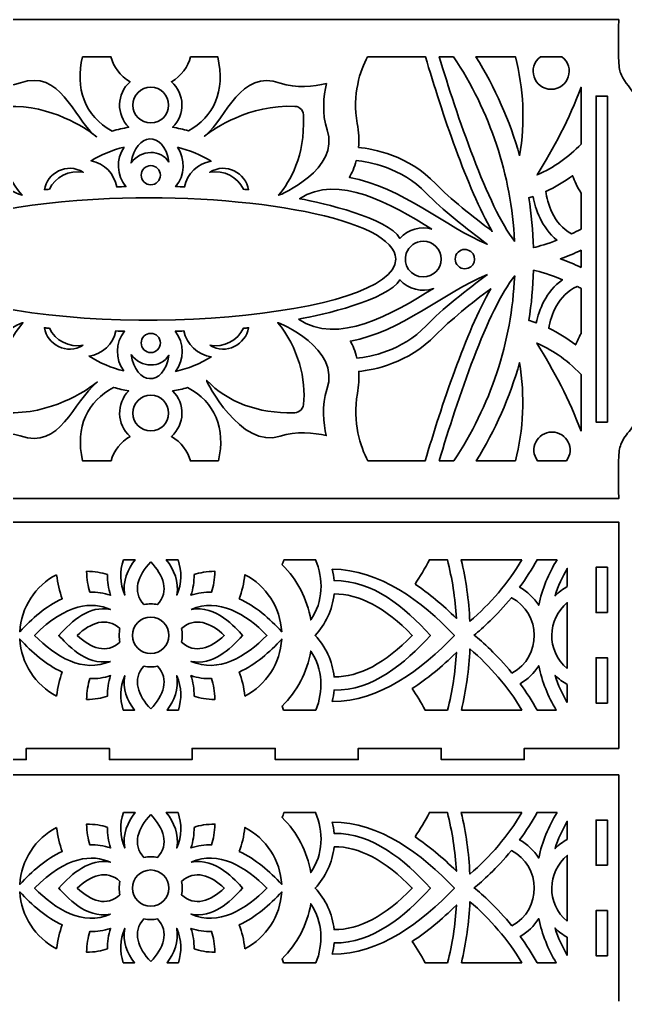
# Model space of a CAD drawing. Header units: inches. Extents: x 8 to 406, y -4 to 402.
# Drawn here: x 111.1 to 271.6, y 142 to 402.1 of the extents above; entities that cross this region are included whole.
import ezdxf

# ---------------------------------------------------------------- set-up
doc = ezdxf.new("R2010")
doc.units = ezdxf.units.IN
doc.header["$MEASUREMENT"] = 0
doc.layers.add('_U+0421_U+043B_U+043E_U+0439 1', color=7, linetype='Continuous')

msp = doc.modelspace()

# ---------------------------------------------------------------- linework, layer by layer
at = {"layer": '_U+0421_U+043B_U+043E_U+0439 1', "color": 250, "lineweight": 35, "true_color": 0x373435}
for points in [[(90.86, 205.84), (112.88, 205.84), (112.88, 208.83), (134.89, 208.83), (134.89, 205.84), (156.83, 205.84), (156.83, 208.83), (178.85, 208.83), (178.85, 205.84), (200.86, 205.84), (200.86, 208.83), (222.84, 208.83), (222.84, 205.84), (244.85, 205.84), (244.85, 208.83), (269.86, 208.83), (269.86, 268.84), (21.86, 268.84)], [(266.87, 244.85), (263.87, 244.85), (263.87, 256.85), (266.87, 256.85), (266.87, 244.85)], [(266.87, 220.86), (263.87, 220.86), (263.87, 232.86), (266.87, 232.86), (266.87, 220.86)], [(269.86, 141.81), (269.86, 201.81), (21.86, 201.81), (21.86, 201.81)], [(266.87, 177.82), (263.87, 177.82), (263.87, 189.82), (266.87, 189.82), (266.87, 177.82)], [(266.87, 153.84), (263.87, 153.84), (263.87, 165.83), (266.87, 165.83), (266.87, 153.84)]]:
    msp.add_lwpolyline(points, dxfattribs=at)
for points, knots in [([(280.09, 356.09), (277.56, 383.13), (272.28, 383.24), (270.6, 387.34), (269.65, 389.62), (269.86, 390.35), (269.86, 402.08), (269.86, 402.08), (21.86, 402.08), (21.86, 402.08), (21.86, 390.69), (22.54, 387.99), (19.18, 384.37), (8.07, 372.46), (8.2, 304.58), (19.18, 292.79), (20.97, 290.87), (21.86, 288.6), (21.86, 285.98), (21.86, 285.98), (21.86, 275.08), (21.86, 275.08), (21.86, 275.08), (269.86, 275.08), (269.86, 275.08), (269.86, 286.8), (269.64, 287.56), (270.63, 289.87), (272.19, 293.59), (274.23, 292.52), (276.99, 302.6), (281.12, 317.63), (281.58, 340.12), (280.09, 356.09)], [0, 0, 0, 0, 1, 1, 1, 2, 2, 2, 3, 3, 3, 4, 4, 4, 5, 5, 5, 6, 6, 6, 7, 7, 7, 8, 8, 8, 9, 9, 9, 10, 10, 10, 11, 11, 11, 11]), ([(127.77, 392.24), (127.77, 392.24), (135.31, 392.24), (135.31, 392.24), (136.01, 389.58), (137.7, 387.16), (140.39, 385.62), (136.79, 382.46), (136.67, 376.86), (140.05, 373.54), (138.56, 373.3), (137.09, 372.95), (135.65, 372.52), (128.26, 376.56), (125.81, 383.9), (127.77, 392.24)], [0, 0, 0, 0, 1, 1, 1, 2, 2, 2, 3, 3, 3, 4, 4, 4, 5, 5, 5, 5]), ([(156.42, 392.24), (156.42, 392.24), (163.6, 392.24), (163.6, 392.24), (165.77, 382.96), (162.48, 376.31), (155.84, 372.59), (154.48, 372.99), (153.08, 373.31), (151.67, 373.54), (155.05, 376.86), (154.94, 382.46), (151.33, 385.62), (154.02, 387.16), (155.72, 389.58), (156.42, 392.24)], [0, 0, 0, 0, 1, 1, 1, 2, 2, 2, 3, 3, 3, 4, 4, 4, 5, 5, 5, 5]), ([(203.29, 392.24), (203.29, 392.24), (218.65, 392.24), (218.65, 392.24), (223.1, 377.25), (229.7, 357.39), (236.38, 345.93), (231.3, 349.74), (225.15, 354.62), (221.4, 358.53), (214.1, 366.12), (204.89, 367.81), (200.92, 368.18), (201.08, 370.18), (200.98, 372.31), (200.6, 374.53), (199.19, 382.28), (201.37, 388.53), (203.29, 392.24)], [0, 0, 0, 0, 1, 1, 1, 2, 2, 2, 3, 3, 3, 4, 4, 4, 5, 5, 5, 6, 6, 6, 6]), ([(226.08, 392.24), (235.79, 377.75), (241.42, 360.86), (242.28, 343.33), (235.19, 352.33), (226.89, 377.08), (222.32, 392.24), (222.32, 392.24), (226.08, 392.24), (226.08, 392.24)], [0, 0, 0, 0, 1, 1, 1, 2, 2, 2, 3, 3, 3, 3]), ([(243.61, 365.99), (241.03, 375.24), (237.11, 384.08), (232.02, 392.24), (232.02, 392.24), (242.49, 392.24), (242.49, 392.24), (244.68, 383.89), (245.09, 374.98), (243.61, 365.99)], [0, 0, 0, 0, 1, 1, 1, 2, 2, 2, 3, 3, 3, 3]), ([(249.13, 392.24), (249.13, 392.24), (254.83, 392.24), (254.83, 392.24), (258.53, 389.49), (256.56, 383.61), (251.98, 383.61), (247.39, 383.61), (245.44, 389.5), (249.13, 392.24)], [0, 0, 0, 0, 1, 1, 1, 2, 2, 2, 3, 3, 3, 3]), ([(98.95, 372.91), (100.4, 377.08), (99.83, 381.88), (99.11, 385.13), (102.37, 384.42), (107.17, 383.85), (111.34, 385.3), (121.9, 388.98), (125.19, 376.36), (130.95, 371.44), (128.65, 373.21), (119.62, 379.48), (107.93, 379.07), (106.44, 379.28), (105.19, 378.15), (105.13, 376.75), (104.64, 366.15), (108.69, 359.2), (111.75, 355.52), (111.4, 355.47), (95.09, 361.8), (98.95, 372.91)], [0, 0, 0, 0, 1, 1, 1, 2, 2, 2, 3, 3, 3, 4, 4, 4, 5, 5, 5, 6, 6, 6, 7, 7, 7, 7]), ([(180.19, 385.26), (184.36, 383.81), (189.16, 384.38), (192.42, 385.1), (191.7, 381.84), (191.13, 377.04), (192.58, 372.87), (196.18, 362.5), (180.11, 355.47), (179.76, 355.53), (182.85, 359.23), (186.71, 365.97), (186.35, 376.28), (186.56, 377.77), (185.42, 379.01), (184.03, 379.08), (171.92, 379.64), (162.51, 373.03), (160.42, 371.43), (165.95, 376.09), (169.59, 388.95), (180.19, 385.26)], [0, 0, 0, 0, 1, 1, 1, 2, 2, 2, 3, 3, 3, 4, 4, 4, 5, 5, 5, 6, 6, 6, 7, 7, 7, 7]), ([(145.86, 384.16), (148.48, 384.16), (150.6, 382.04), (150.6, 379.42), (150.6, 376.81), (148.48, 374.68), (145.86, 374.68), (143.25, 374.68), (141.13, 376.81), (141.13, 379.42), (141.13, 382.04), (143.25, 384.16), (145.86, 384.16)], [0, 0, 0, 0, 1, 1, 1, 2, 2, 2, 3, 3, 3, 4, 4, 4, 4]), ([(259.88, 369.07), (256.63, 365.67), (252.77, 362.88), (248.23, 360.91), (252.66, 367.9), (256.79, 375.83), (259.88, 384.13), (259.88, 384.13), (259.88, 369.07), (259.88, 369.07)], [0, 0, 0, 0, 1, 1, 1, 2, 2, 2, 3, 3, 3, 3]), ([(266.87, 326.36), (266.87, 326.36), (266.87, 295.37), (266.87, 295.37), (266.87, 295.37), (263.87, 295.37), (263.87, 295.37), (263.87, 295.37), (263.87, 381.8), (263.87, 381.8), (263.87, 381.8), (266.87, 381.8), (266.87, 381.8), (266.87, 381.8), (266.87, 326.49), (266.87, 326.49), (266.9, 326.46), (266.93, 326.44), (266.97, 326.41), (266.93, 326.4), (266.9, 326.38), (266.87, 326.36)], [0, 0, 0, 0, 1, 1, 1, 2, 2, 2, 3, 3, 3, 4, 4, 4, 5, 5, 5, 6, 6, 6, 7, 7, 7, 7]), ([(150.68, 364.25), (148.57, 367.78), (143.26, 367.66), (140.63, 364.07), (141.81, 372.09), (149.32, 373), (150.68, 364.25)], [0, 0, 0, 0, 1, 1, 1, 2, 2, 2, 2]), ([(130.98, 371.42), (131.26, 371.21), (131.43, 371.06), (131.49, 371.01), (131.32, 371.14), (131.15, 371.27), (130.98, 371.42)], [0, 0, 0, 0, 1, 1, 1, 2, 2, 2, 2]), ([(160.01, 371.1), (160.06, 371.15), (160.19, 371.25), (160.38, 371.39), (160.26, 371.29), (160.14, 371.19), (160.01, 371.1)], [0, 0, 0, 0, 1, 1, 1, 2, 2, 2, 2]), ([(138.79, 368.25), (136.6, 365.1), (136.79, 360.76), (139.28, 357.81), (138.48, 357.79), (137.68, 357.77), (136.87, 357.74), (136.25, 361.16), (133.55, 363.98), (130.06, 364.65), (132.76, 366.3), (135.71, 367.52), (138.79, 368.25)], [0, 0, 0, 0, 1, 1, 1, 2, 2, 2, 3, 3, 3, 4, 4, 4, 4]), ([(152.93, 368.25), (156.08, 367.5), (159.1, 366.25), (161.86, 364.54), (158.33, 363.96), (155.52, 361.18), (154.82, 357.74), (154.03, 357.77), (153.24, 357.8), (152.45, 357.82), (154.93, 360.76), (155.13, 365.1), (152.93, 368.25)], [0, 0, 0, 0, 1, 1, 1, 2, 2, 2, 3, 3, 3, 4, 4, 4, 4]), ([(117.68, 356.98), (118.43, 361.33), (123.57, 364.38), (127.98, 361.6), (124.26, 362.27), (120.55, 360.38), (119.02, 357.09), (118.58, 357.06), (118.13, 357.02), (117.68, 356.98)], [0, 0, 0, 0, 1, 1, 1, 2, 2, 2, 3, 3, 3, 3]), ([(171.78, 356.98), (171.34, 357.02), (170.89, 357.06), (170.44, 357.09), (168.91, 360.38), (165.2, 362.27), (161.49, 361.6), (165.89, 364.38), (171.03, 361.33), (171.78, 356.98)], [0, 0, 0, 0, 1, 1, 1, 2, 2, 2, 3, 3, 3, 3]), ([(200.34, 364.68), (203.5, 364.39), (212.22, 362.98), (218.85, 356.09), (222.97, 351.8), (229.84, 346.41), (235.05, 342.52), (224.1, 346.93), (212.64, 357.68), (198.49, 360.25), (199.17, 361.36), (199.85, 362.82), (200.34, 364.68)], [0, 0, 0, 0, 1, 1, 1, 2, 2, 2, 3, 3, 3, 4, 4, 4, 4]), ([(143.32, 360.82), (143.32, 362.23), (144.46, 363.36), (145.86, 363.36), (147.26, 363.36), (148.41, 362.23), (148.41, 360.82), (148.41, 359.42), (147.26, 358.28), (145.86, 358.28), (144.46, 358.28), (143.32, 359.42), (143.32, 360.82)], [0, 0, 0, 0, 1, 1, 1, 2, 2, 2, 3, 3, 3, 4, 4, 4, 4]), ([(220.38, 346.52), (217.44, 347.37), (214.07, 346.57), (211.87, 344.05), (208.72, 349.57), (191.41, 353.44), (185.29, 354.59), (195.46, 361.35), (209.53, 353.17), (220.38, 346.52)], [0, 0, 0, 0, 1, 1, 1, 2, 2, 2, 3, 3, 3, 3]), ([(259.88, 346.49), (259.05, 346.06), (258.21, 345.64), (257.35, 345.24), (252.44, 348.01), (250.98, 353.57), (250.54, 356.53), (253, 357.64), (255.38, 359.04), (257.65, 360.7), (258.19, 359.28), (258.92, 357.65), (259.88, 356.05), (259.88, 356.05), (259.88, 346.49), (259.88, 346.49), (259.88, 346.49), (259.88, 346.49), (259.88, 346.49)], [0, 0, 0, 0, 1, 1, 1, 2, 2, 2, 3, 3, 3, 4, 4, 4, 5, 5, 5, 6, 6, 6, 6]), ([(94.14, 328.74), (64.29, 338.45), (87.21, 352.66), (134.92, 354.61), (172.1, 356.15), (210.78, 349.21), (210.78, 338.6), (210.78, 323.2), (131.72, 316.49), (94.14, 328.74)], [0, 0, 0, 0, 1, 1, 1, 2, 2, 2, 3, 3, 3, 3]), ([(247.19, 355.21), (247.8, 351.83), (249.39, 346.94), (253.51, 343.6), (250.94, 342.61), (248.79, 341.99), (247.29, 341.61), (247.16, 346.06), (246.75, 350.51), (246.05, 354.85), (246.43, 354.96), (246.81, 355.08), (247.19, 355.21)], [0, 0, 0, 0, 1, 1, 1, 2, 2, 2, 3, 3, 3, 4, 4, 4, 4]), ([(222.81, 338.58), (222.81, 335.97), (220.69, 333.84), (218.07, 333.84), (214.76, 333.84), (212.55, 337.14), (213.59, 340.11), (214.23, 341.98), (216, 343.32), (218.07, 343.32), (220.69, 343.32), (222.81, 341.2), (222.81, 338.58)], [0, 0, 0, 0, 1, 1, 1, 2, 2, 2, 3, 3, 3, 4, 4, 4, 4]), ([(229.1, 336.01), (227.69, 336.01), (226.54, 337.16), (226.54, 338.58), (226.54, 340.03), (227.72, 341.15), (229.1, 341.15), (229.69, 341.15), (229.72, 341.06), (230.71, 340.58), (232.59, 339.08), (231.54, 336.01), (229.1, 336.01)], [0, 0, 0, 0, 1, 1, 1, 2, 2, 2, 3, 3, 3, 4, 4, 4, 4]), ([(259.88, 336.38), (258.12, 337.21), (256.3, 337.96), (254.44, 338.64), (256.3, 339.32), (258.12, 340.07), (259.88, 340.91), (259.88, 340.91), (259.88, 336.38), (259.88, 336.38)], [0, 0, 0, 0, 1, 1, 1, 2, 2, 2, 3, 3, 3, 3]), ([(247.3, 335.68), (248.99, 335.25), (251.7, 334.45), (254.95, 333.11), (250.54, 329.97), (248.75, 325.08), (248.03, 321.66), (247.28, 321.93), (246.61, 322.15), (246.05, 322.31), (246.75, 326.69), (247.17, 331.18), (247.3, 335.68)], [0, 0, 0, 0, 1, 1, 1, 2, 2, 2, 3, 3, 3, 4, 4, 4, 4]), ([(185.01, 322.63), (191.06, 323.75), (208.76, 327.65), (211.87, 333.11), (214.14, 330.52), (217.71, 329.71), (220.81, 330.78), (209.84, 324.04), (195.36, 315.52), (185.01, 322.63)], [0, 0, 0, 0, 1, 1, 1, 2, 2, 2, 3, 3, 3, 3]), ([(235.11, 334.51), (229.87, 330.61), (222.98, 325.2), (218.85, 320.9), (212.38, 314.16), (204.01, 312.66), (200.5, 312.32), (200.06, 314.2), (199.41, 315.7), (198.78, 316.84), (212.32, 319.26), (223.43, 329.75), (235.11, 334.51)], [0, 0, 0, 0, 1, 1, 1, 2, 2, 2, 3, 3, 3, 4, 4, 4, 4]), ([(222.29, 285.07), (227.2, 301.42), (235.17, 325.24), (242.3, 334.11), (241.48, 316.52), (235.88, 299.6), (226.17, 285.07), (226.17, 285.07), (222.29, 285.07), (222.29, 285.07)], [0, 0, 0, 0, 1, 1, 1, 2, 2, 2, 3, 3, 3, 3]), ([(203.36, 285.07), (201.46, 288.84), (199.25, 295.25), (200.65, 302.97), (201, 304.99), (201.11, 306.95), (201, 308.81), (204.94, 309.2), (214.13, 310.9), (221.4, 318.46), (225.06, 322.27), (231.04, 327.04), (235.94, 330.73), (229.38, 319.13), (222.93, 299.69), (218.58, 285.07), (218.58, 285.07), (203.36, 285.07), (203.36, 285.07)], [0, 0, 0, 0, 1, 1, 1, 2, 2, 2, 3, 3, 3, 4, 4, 4, 5, 5, 5, 6, 6, 6, 6]), ([(259.88, 318.85), (259.32, 317.81), (258.86, 316.77), (258.49, 315.83), (256.22, 317.58), (253.82, 319.07), (251.34, 320.26), (251.95, 323.68), (253.71, 328.93), (258.85, 331.32), (259.2, 331.15), (259.54, 330.97), (259.88, 330.79), (259.88, 330.79), (259.88, 318.85), (259.88, 318.85), (259.88, 318.85), (259.88, 318.85), (259.88, 318.85)], [0, 0, 0, 0, 1, 1, 1, 2, 2, 2, 3, 3, 3, 4, 4, 4, 5, 5, 5, 6, 6, 6, 6]), ([(111.3, 291.67), (107.5, 292.99), (102.99, 292.7), (99.07, 291.83), (99.79, 295.09), (100.36, 299.89), (98.91, 304.06), (95.19, 314.75), (111.65, 321.76), (112, 321.71), (108.96, 318.14), (104.76, 311.26), (105.14, 300.65), (104.94, 299.18), (106.03, 297.92), (107.46, 297.85), (119.39, 297.3), (128.71, 303.69), (131.16, 305.55), (131.33, 305.71), (131.51, 305.85), (131.68, 305.97), (125.22, 300.62), (121.88, 287.98), (111.3, 291.67)], [0, 0, 0, 0, 1, 1, 1, 2, 2, 2, 3, 3, 3, 4, 4, 4, 5, 5, 5, 6, 6, 6, 7, 7, 7, 8, 8, 8, 8]), ([(127.98, 315.74), (123.57, 312.96), (118.43, 316.01), (117.68, 320.36), (118.13, 320.32), (118.58, 320.29), (119.02, 320.25), (120.55, 316.96), (124.26, 315.07), (127.98, 315.74)], [0, 0, 0, 0, 1, 1, 1, 2, 2, 2, 3, 3, 3, 3]), ([(192.54, 304.02), (191.09, 299.85), (191.66, 295.05), (192.38, 291.79), (189.12, 292.51), (184.32, 293.08), (180.15, 291.63), (169.82, 288.04), (160.36, 306.25), (160.71, 306.41), (166.03, 300.72), (174.51, 297.54), (183.58, 297.85), (184.88, 297.69), (186.12, 298.53), (186.34, 300.01), (187.1, 306.39), (184.95, 315.42), (179.51, 321.71), (179.86, 321.76), (196.33, 314.92), (192.54, 304.02)], [0, 0, 0, 0, 1, 1, 1, 2, 2, 2, 3, 3, 3, 4, 4, 4, 5, 5, 5, 6, 6, 6, 7, 7, 7, 7]), ([(161.49, 315.74), (165.2, 315.07), (168.91, 316.96), (170.44, 320.25), (170.89, 320.29), (171.33, 320.32), (171.78, 320.36), (171.03, 316.01), (165.89, 312.96), (161.49, 315.74)], [0, 0, 0, 0, 1, 1, 1, 2, 2, 2, 3, 3, 3, 3]), ([(138.71, 308.93), (135.45, 309.72), (132.35, 311.04), (129.51, 312.85), (133.02, 313.37), (135.89, 316.07), (136.65, 319.52), (137.41, 319.5), (138.17, 319.48), (138.93, 319.46), (136.47, 316.42), (136.42, 312.01), (138.71, 308.93)], [0, 0, 0, 0, 1, 1, 1, 2, 2, 2, 3, 3, 3, 4, 4, 4, 4]), ([(148.41, 316.34), (148.41, 314.94), (147.26, 313.8), (145.86, 313.8), (144.46, 313.8), (143.32, 314.94), (143.32, 316.34), (143.32, 317.74), (144.46, 318.89), (145.86, 318.89), (147.26, 318.89), (148.41, 317.74), (148.41, 316.34)], [0, 0, 0, 0, 1, 1, 1, 2, 2, 2, 3, 3, 3, 4, 4, 4, 4]), ([(152.32, 319.46), (153.09, 319.48), (153.87, 319.5), (154.65, 319.53), (155.35, 315.95), (158.33, 313.15), (161.91, 312.66), (158.99, 310.84), (155.8, 309.54), (152.45, 308.8), (154.8, 311.84), (154.86, 316.35), (152.32, 319.46)], [0, 0, 0, 0, 1, 1, 1, 2, 2, 2, 3, 3, 3, 4, 4, 4, 4]), ([(259.88, 292.93), (256.84, 301.14), (252.71, 309.09), (248.13, 316.31), (251.72, 314.77), (255.88, 312.22), (259.88, 308), (259.88, 308), (259.88, 292.93), (259.88, 292.93)], [0, 0, 0, 0, 1, 1, 1, 2, 2, 2, 3, 3, 3, 3]), ([(140.63, 313.27), (143.26, 309.68), (148.57, 309.56), (150.69, 313.09), (149.32, 304.34), (141.81, 305.25), (140.63, 313.27)], [0, 0, 0, 0, 1, 1, 1, 2, 2, 2, 2]), ([(242.49, 285.07), (242.49, 285.07), (232.11, 285.07), (232.11, 285.07), (237.15, 293.17), (241.04, 301.96), (243.6, 311.14), (245.05, 302.21), (244.64, 293.36), (242.49, 285.07)], [0, 0, 0, 0, 1, 1, 1, 2, 2, 2, 3, 3, 3, 3]), ([(135.34, 285.07), (135.34, 285.07), (127.8, 285.07), (127.8, 285.07), (125.75, 294.14), (129.16, 300.93), (136.01, 304.54), (137.34, 304.16), (138.69, 303.85), (140.05, 303.63), (136.68, 300.31), (136.79, 294.71), (140.39, 291.54), (137.9, 290.12), (136.11, 287.8), (135.34, 285.07)], [0, 0, 0, 0, 1, 1, 1, 2, 2, 2, 3, 3, 3, 4, 4, 4, 5, 5, 5, 5]), ([(163.79, 285.07), (163.79, 285.07), (156.38, 285.07), (156.38, 285.07), (155.66, 287.67), (153.97, 290.03), (151.33, 291.54), (154.94, 294.7), (155.06, 300.3), (151.67, 303.63), (153.01, 303.85), (154.34, 304.14), (155.64, 304.52), (162.86, 300.7), (165.78, 293.69), (163.79, 285.07)], [0, 0, 0, 0, 1, 1, 1, 2, 2, 2, 3, 3, 3, 4, 4, 4, 5, 5, 5, 5]), ([(145.86, 293), (143.25, 293), (141.13, 295.13), (141.13, 297.74), (141.13, 300.36), (143.25, 302.48), (145.86, 302.48), (148.48, 302.48), (150.6, 300.36), (150.6, 297.74), (150.6, 295.13), (148.48, 293), (145.86, 293)], [0, 0, 0, 0, 1, 1, 1, 2, 2, 2, 3, 3, 3, 4, 4, 4, 4]), ([(256.02, 285.07), (256.02, 285.07), (248.37, 285.07), (248.37, 285.07), (246.01, 288.2), (248.26, 292.72), (252.2, 292.72), (256.15, 292.72), (258.38, 288.19), (256.02, 285.07)], [0, 0, 0, 0, 1, 1, 1, 2, 2, 2, 3, 3, 3, 3]), ([(138.62, 258.86), (138.62, 258.86), (141.72, 258.86), (141.72, 258.86), (139.85, 256.4), (138.28, 253.17), (138.98, 249.48), (137.58, 252.66), (137.64, 255.83), (138.62, 258.86)], [0, 0, 0, 0, 1, 1, 1, 2, 2, 2, 3, 3, 3, 3]), ([(145.86, 258.29), (149.23, 254.74), (150.9, 250.44), (147.66, 246.95), (146.48, 247.21), (145.27, 247.21), (144.07, 246.95), (140.85, 250.44), (142.46, 254.71), (145.86, 258.29)], [0, 0, 0, 0, 1, 1, 1, 2, 2, 2, 3, 3, 3, 3]), ([(153.11, 258.86), (154.09, 255.83), (154.14, 252.66), (152.75, 249.48), (153.43, 253.11), (152.03, 256.2), (149.96, 258.86), (149.96, 258.86), (153.11, 258.86), (153.11, 258.86)], [0, 0, 0, 0, 1, 1, 1, 2, 2, 2, 3, 3, 3, 3]), ([(181.15, 258.86), (181.15, 258.86), (189.53, 258.86), (189.53, 258.86), (191.63, 253.86), (191.66, 247.73), (188.26, 242.91), (187.36, 248.51), (184.64, 253.62), (180.67, 257.51), (180.86, 257.95), (181.02, 258.4), (181.15, 258.86)], [0, 0, 0, 0, 1, 1, 1, 2, 2, 2, 3, 3, 3, 4, 4, 4, 4]), ([(215.89, 252.42), (217.23, 254.39), (218.52, 256.54), (219.73, 258.86), (219.73, 258.86), (224.46, 258.86), (224.46, 258.86), (225.75, 253.84), (226.56, 248.64), (226.85, 243.3), (223.19, 246.93), (219.53, 249.97), (215.89, 252.42)], [0, 0, 0, 0, 1, 1, 1, 2, 2, 2, 3, 3, 3, 4, 4, 4, 4]), ([(244.2, 258.86), (240.59, 252.67), (235.81, 247.13), (230.42, 242.53), (230.18, 248.09), (229.41, 253.55), (228.12, 258.86), (228.12, 258.86), (244.2, 258.86), (244.2, 258.86)], [0, 0, 0, 0, 1, 1, 1, 2, 2, 2, 3, 3, 3, 3]), ([(253.53, 258.86), (251.25, 255.18), (249.6, 251.11), (248.67, 246.78), (247.39, 248.78), (245.64, 250.43), (243.62, 251.6), (245.34, 253.94), (246.88, 256.36), (248.23, 258.86), (248.23, 258.86), (253.53, 258.86), (253.53, 258.86)], [0, 0, 0, 0, 1, 1, 1, 2, 2, 2, 3, 3, 3, 4, 4, 4, 4]), ([(120.9, 254.89), (121.2, 252.55), (121.71, 250.42), (122.42, 248.51), (118.08, 246.54), (114.37, 243.26), (111.16, 239.77), (111.51, 246.19), (115.26, 251.95), (120.9, 254.89)], [0, 0, 0, 0, 1, 1, 1, 2, 2, 2, 3, 3, 3, 3]), ([(134.39, 254.92), (134.34, 253.05), (134.61, 251.25), (135.2, 249.45), (133.41, 250.05), (131.61, 250.31), (129.74, 250.27), (129.2, 251.81), (128.9, 253.66), (128.87, 255.79), (131, 255.75), (132.85, 255.46), (134.39, 254.92)], [0, 0, 0, 0, 1, 1, 1, 2, 2, 2, 3, 3, 3, 4, 4, 4, 4]), ([(157.34, 254.92), (158.88, 255.46), (160.73, 255.75), (162.86, 255.79), (162.82, 253.66), (162.52, 251.81), (161.98, 250.27), (160.15, 250.31), (158.34, 250.06), (156.52, 249.45), (157.12, 251.24), (157.38, 253.05), (157.34, 254.92)], [0, 0, 0, 0, 1, 1, 1, 2, 2, 2, 3, 3, 3, 4, 4, 4, 4]), ([(169.3, 248.51), (170.02, 250.42), (170.53, 252.55), (170.83, 254.89), (176.47, 251.95), (180.22, 246.19), (180.57, 239.77), (177.36, 243.26), (173.64, 246.54), (169.3, 248.51)], [0, 0, 0, 0, 1, 1, 1, 2, 2, 2, 3, 3, 3, 3]), ([(193.97, 221.26), (194.21, 222.31), (194.36, 223.32), (194.44, 224.27), (204.72, 224.16), (213.06, 231.27), (219.99, 238.8), (213.09, 246.28), (204.73, 253.43), (194.44, 253.32), (194.36, 254.28), (194.21, 255.28), (193.97, 256.33), (206.43, 256.36), (217.71, 247.85), (226.33, 238.8), (217.71, 229.74), (206.43, 221.23), (193.97, 221.26)], [0, 0, 0, 0, 1, 1, 1, 2, 2, 2, 3, 3, 3, 4, 4, 4, 5, 5, 5, 6, 6, 6, 6]), ([(256.25, 251.74), (255.09, 251.1), (253.99, 250.29), (252.99, 249.3), (253.81, 251.88), (254.91, 254.3), (256.25, 256.54), (256.25, 256.54), (256.25, 251.74), (256.25, 251.74)], [0, 0, 0, 0, 1, 1, 1, 2, 2, 2, 3, 3, 3, 3]), ([(194.43, 249.79), (201.05, 249.87), (208.02, 246.18), (215.17, 238.8), (208.02, 231.4), (201.06, 227.72), (194.43, 227.8), (194.02, 232.03), (192.21, 235.85), (189.42, 238.8), (192.2, 241.74), (194.02, 245.55), (194.43, 249.79)], [0, 0, 0, 0, 1, 1, 1, 2, 2, 2, 3, 3, 3, 4, 4, 4, 4]), ([(135.18, 231.91), (127.87, 228.71), (120.66, 233.13), (115.09, 238.8), (123.55, 247.39), (130.35, 247.79), (135.18, 245.68), (129.51, 246.75), (125.19, 242.79), (121.5, 238.8), (123.41, 236.72), (128.52, 230.65), (135.18, 231.91)], [0, 0, 0, 0, 1, 1, 1, 2, 2, 2, 3, 3, 3, 4, 4, 4, 4]), ([(156.55, 245.68), (163.85, 248.88), (171.04, 244.48), (176.64, 238.8), (171.07, 233.14), (163.85, 228.71), (156.55, 231.91), (162.3, 230.82), (166.67, 234.94), (170.22, 238.8), (168.35, 240.83), (163.22, 246.94), (156.55, 245.68)], [0, 0, 0, 0, 1, 1, 1, 2, 2, 2, 3, 3, 3, 4, 4, 4, 4]), ([(241.59, 228.81), (237.61, 233.7), (233.73, 237.11), (231.55, 238.87), (233.74, 240.64), (237.53, 243.99), (241.44, 248.78), (249.4, 244.61), (249.57, 233.14), (241.59, 228.81)], [0, 0, 0, 0, 1, 1, 1, 2, 2, 2, 3, 3, 3, 3]), ([(256.25, 230.01), (250.5, 234.75), (250.98, 243.11), (256.25, 247.5), (256.25, 247.5), (256.25, 230.01), (256.25, 230.01)], [0, 0, 0, 0, 1, 1, 1, 2, 2, 2, 2]), ([(137.71, 237), (134.2, 233.77), (129.94, 235.41), (126.37, 238.8), (129.9, 242.15), (134.21, 243.84), (137.71, 240.59), (137.45, 239.4), (137.45, 238.19), (137.71, 237)], [0, 0, 0, 0, 1, 1, 1, 2, 2, 2, 3, 3, 3, 3]), ([(150.69, 238.8), (150.69, 236.14), (148.52, 233.97), (145.86, 233.97), (143.2, 233.97), (141.04, 236.14), (141.04, 238.8), (141.04, 241.46), (143.2, 243.62), (145.86, 243.62), (148.52, 243.62), (150.69, 241.46), (150.69, 238.8)], [0, 0, 0, 0, 1, 1, 1, 2, 2, 2, 3, 3, 3, 4, 4, 4, 4]), ([(154.02, 240.59), (157.51, 243.81), (161.77, 242.19), (165.35, 238.8), (161.78, 235.4), (157.48, 233.78), (154.02, 237), (154.28, 238.19), (154.28, 239.4), (154.02, 240.59)], [0, 0, 0, 0, 1, 1, 1, 2, 2, 2, 3, 3, 3, 3]), ([(120.9, 222.71), (115.26, 225.64), (111.51, 231.4), (111.16, 237.82), (114.37, 234.33), (118.08, 231.05), (122.42, 229.08), (121.71, 227.17), (121.2, 225.04), (120.9, 222.71)], [0, 0, 0, 0, 1, 1, 1, 2, 2, 2, 3, 3, 3, 3]), ([(170.83, 222.71), (170.53, 225.04), (170.02, 227.17), (169.3, 229.08), (173.64, 231.05), (177.35, 234.33), (180.57, 237.82), (180.22, 231.4), (176.47, 225.64), (170.83, 222.71)], [0, 0, 0, 0, 1, 1, 1, 2, 2, 2, 3, 3, 3, 3]), ([(189.63, 218.99), (189.63, 218.99), (181.05, 218.99), (181.05, 218.99), (180.93, 219.35), (180.8, 219.71), (180.65, 220.06), (184.63, 223.94), (187.35, 229.05), (188.26, 234.64), (191.57, 229.87), (191.6, 223.91), (189.63, 218.99)], [0, 0, 0, 0, 1, 1, 1, 2, 2, 2, 3, 3, 3, 4, 4, 4, 4]), ([(224.53, 218.99), (224.53, 218.99), (218.57, 218.99), (218.57, 218.99), (217.48, 221.02), (216.34, 222.92), (215.16, 224.68), (219.04, 227.21), (222.94, 230.41), (226.85, 234.29), (226.56, 229.05), (225.78, 223.93), (224.53, 218.99)], [0, 0, 0, 0, 1, 1, 1, 2, 2, 2, 3, 3, 3, 4, 4, 4, 4]), ([(228.19, 218.99), (229.44, 224.26), (230.2, 229.69), (230.43, 235.21), (235.8, 230.63), (240.57, 225.14), (244.19, 218.99), (244.19, 218.99), (228.19, 218.99), (228.19, 218.99)], [0, 0, 0, 0, 1, 1, 1, 2, 2, 2, 3, 3, 3, 3]), ([(145.86, 219.3), (142.5, 222.85), (140.83, 227.15), (144.07, 230.64), (145.25, 230.38), (146.46, 230.38), (147.66, 230.64), (150.88, 227.15), (149.26, 222.88), (145.86, 219.3)], [0, 0, 0, 0, 1, 1, 1, 2, 2, 2, 3, 3, 3, 3]), ([(248.22, 218.99), (246.91, 221.41), (245.42, 223.74), (243.77, 225.99), (245.7, 227.13), (247.4, 228.74), (248.68, 230.73), (249.57, 226.53), (251.15, 222.57), (253.31, 218.99), (251.41, 218.99), (250.09, 218.99), (248.22, 218.99)], [0, 0, 0, 0, 1, 1, 1, 2, 2, 2, 3, 3, 3, 4, 4, 4, 4]), ([(134.39, 222.67), (132.85, 222.13), (131, 221.84), (128.87, 221.8), (128.9, 223.93), (129.2, 225.78), (129.74, 227.32), (131.59, 227.28), (133.4, 227.53), (135.2, 228.13), (134.61, 226.35), (134.34, 224.54), (134.39, 222.67)], [0, 0, 0, 0, 1, 1, 1, 2, 2, 2, 3, 3, 3, 4, 4, 4, 4]), ([(138.54, 218.99), (137.64, 221.94), (137.62, 225.02), (138.98, 228.11), (138.32, 224.61), (139.6, 221.6), (141.57, 218.99), (141.57, 218.99), (138.54, 218.99), (138.54, 218.99)], [0, 0, 0, 0, 1, 1, 1, 2, 2, 2, 3, 3, 3, 3]), ([(153.19, 218.99), (153.19, 218.99), (150.2, 218.99), (150.2, 218.99), (151.99, 221.42), (153.42, 224.55), (152.75, 228.11), (154.1, 225.02), (154.09, 221.94), (153.19, 218.99)], [0, 0, 0, 0, 1, 1, 1, 2, 2, 2, 3, 3, 3, 3]), ([(157.34, 222.67), (157.38, 224.54), (157.12, 226.34), (156.52, 228.13), (158.32, 227.54), (160.12, 227.28), (161.98, 227.32), (162.52, 225.78), (162.82, 223.93), (162.86, 221.8), (160.73, 221.84), (158.88, 222.13), (157.34, 222.67)], [0, 0, 0, 0, 1, 1, 1, 2, 2, 2, 3, 3, 3, 4, 4, 4, 4]), ([(256.25, 220.96), (254.91, 223.2), (253.81, 225.62), (252.99, 228.2), (253.99, 227.22), (255.08, 226.41), (256.25, 225.76), (256.25, 225.76), (256.25, 220.96), (256.25, 220.96)], [0, 0, 0, 0, 1, 1, 1, 2, 2, 2, 3, 3, 3, 3]), ([(138.62, 191.83), (138.62, 191.83), (141.72, 191.83), (141.72, 191.83), (139.85, 189.37), (138.28, 186.15), (138.98, 182.45), (137.58, 185.64), (137.64, 188.81), (138.62, 191.83)], [0, 0, 0, 0, 1, 1, 1, 2, 2, 2, 3, 3, 3, 3]), ([(145.86, 191.26), (149.23, 187.71), (150.9, 183.41), (147.66, 179.92), (146.48, 180.18), (145.27, 180.18), (144.07, 179.92), (140.85, 183.42), (142.46, 187.68), (145.86, 191.26)], [0, 0, 0, 0, 1, 1, 1, 2, 2, 2, 3, 3, 3, 3]), ([(153.11, 191.83), (154.09, 188.81), (154.14, 185.64), (152.75, 182.45), (153.43, 186.08), (152.03, 189.18), (149.96, 191.83), (149.96, 191.83), (153.11, 191.83), (153.11, 191.83)], [0, 0, 0, 0, 1, 1, 1, 2, 2, 2, 3, 3, 3, 3]), ([(181.15, 191.83), (181.15, 191.83), (189.53, 191.83), (189.53, 191.83), (191.63, 186.83), (191.66, 180.71), (188.26, 175.88), (187.36, 181.48), (184.64, 186.59), (180.67, 190.48), (180.86, 190.92), (181.02, 191.37), (181.15, 191.83)], [0, 0, 0, 0, 1, 1, 1, 2, 2, 2, 3, 3, 3, 4, 4, 4, 4]), ([(215.89, 185.39), (217.23, 187.36), (218.52, 189.52), (219.73, 191.83), (219.73, 191.83), (224.46, 191.83), (224.46, 191.83), (225.75, 186.81), (226.56, 181.61), (226.85, 176.27), (223.19, 179.9), (219.53, 182.94), (215.89, 185.39)], [0, 0, 0, 0, 1, 1, 1, 2, 2, 2, 3, 3, 3, 4, 4, 4, 4]), ([(244.2, 191.83), (240.59, 185.65), (235.81, 180.11), (230.42, 175.5), (230.18, 181.06), (229.41, 186.52), (228.12, 191.83), (228.12, 191.83), (244.2, 191.83), (244.2, 191.83)], [0, 0, 0, 0, 1, 1, 1, 2, 2, 2, 3, 3, 3, 3]), ([(253.53, 191.83), (251.25, 188.15), (249.6, 184.08), (248.67, 179.75), (247.39, 181.75), (245.64, 183.41), (243.62, 184.57), (245.34, 186.91), (246.88, 189.33), (248.23, 191.83), (248.23, 191.83), (253.53, 191.83), (253.53, 191.83)], [0, 0, 0, 0, 1, 1, 1, 2, 2, 2, 3, 3, 3, 4, 4, 4, 4]), ([(120.9, 187.86), (121.2, 185.52), (121.71, 183.39), (122.42, 181.48), (118.08, 179.51), (114.37, 176.23), (111.16, 172.74), (111.51, 179.16), (115.26, 184.92), (120.9, 187.86)], [0, 0, 0, 0, 1, 1, 1, 2, 2, 2, 3, 3, 3, 3]), ([(134.39, 187.89), (134.34, 186.02), (134.61, 184.22), (135.2, 182.42), (133.41, 183.02), (131.61, 183.29), (129.74, 183.24), (129.2, 184.78), (128.9, 186.63), (128.87, 188.76), (131, 188.73), (132.85, 188.43), (134.39, 187.89)], [0, 0, 0, 0, 1, 1, 1, 2, 2, 2, 3, 3, 3, 4, 4, 4, 4]), ([(157.34, 187.89), (158.88, 188.43), (160.73, 188.73), (162.86, 188.76), (162.82, 186.63), (162.52, 184.78), (161.98, 183.24), (160.15, 183.28), (158.34, 183.03), (156.52, 182.42), (157.12, 184.22), (157.38, 186.02), (157.34, 187.89)], [0, 0, 0, 0, 1, 1, 1, 2, 2, 2, 3, 3, 3, 4, 4, 4, 4]), ([(169.3, 181.48), (170.02, 183.39), (170.53, 185.52), (170.83, 187.86), (176.47, 184.92), (180.22, 179.16), (180.57, 172.74), (177.36, 176.23), (173.64, 179.51), (169.3, 181.48)], [0, 0, 0, 0, 1, 1, 1, 2, 2, 2, 3, 3, 3, 3]), ([(193.97, 154.23), (194.21, 155.28), (194.36, 156.29), (194.44, 157.24), (204.72, 157.13), (213.06, 164.25), (219.99, 171.77), (213.09, 179.25), (204.73, 186.4), (194.44, 186.29), (194.36, 187.25), (194.21, 188.25), (193.97, 189.3), (206.43, 189.33), (217.71, 180.83), (226.33, 171.77), (217.71, 162.71), (206.43, 154.2), (193.97, 154.23)], [0, 0, 0, 0, 1, 1, 1, 2, 2, 2, 3, 3, 3, 4, 4, 4, 5, 5, 5, 6, 6, 6, 6]), ([(256.25, 184.71), (255.09, 184.07), (253.99, 183.26), (252.99, 182.27), (253.81, 184.85), (254.91, 187.27), (256.25, 189.51), (256.25, 189.51), (256.25, 184.71), (256.25, 184.71)], [0, 0, 0, 0, 1, 1, 1, 2, 2, 2, 3, 3, 3, 3]), ([(194.43, 182.76), (201.05, 182.84), (208.02, 179.15), (215.17, 171.77), (208.02, 164.38), (201.06, 160.69), (194.43, 160.77), (194.02, 165), (192.21, 168.82), (189.42, 171.77), (192.2, 174.71), (194.02, 178.52), (194.43, 182.76)], [0, 0, 0, 0, 1, 1, 1, 2, 2, 2, 3, 3, 3, 4, 4, 4, 4]), ([(135.18, 164.88), (127.87, 161.68), (120.66, 166.11), (115.09, 171.77), (123.55, 180.36), (130.35, 180.77), (135.18, 178.65), (129.51, 179.72), (125.19, 175.76), (121.5, 171.77), (123.41, 169.7), (128.52, 163.63), (135.18, 164.88)], [0, 0, 0, 0, 1, 1, 1, 2, 2, 2, 3, 3, 3, 4, 4, 4, 4]), ([(156.55, 178.65), (163.85, 181.85), (171.04, 177.45), (176.64, 171.77), (171.07, 166.11), (163.85, 161.68), (156.55, 164.88), (162.3, 163.79), (166.67, 167.91), (170.22, 171.77), (168.35, 173.8), (163.22, 179.91), (156.55, 178.65)], [0, 0, 0, 0, 1, 1, 1, 2, 2, 2, 3, 3, 3, 4, 4, 4, 4]), ([(241.59, 161.78), (237.61, 166.68), (233.73, 170.08), (231.55, 171.84), (233.74, 173.61), (237.53, 176.96), (241.44, 181.75), (249.4, 177.58), (249.57, 166.11), (241.59, 161.78)], [0, 0, 0, 0, 1, 1, 1, 2, 2, 2, 3, 3, 3, 3]), ([(256.25, 162.98), (250.5, 167.72), (250.98, 176.08), (256.25, 180.47), (256.25, 180.47), (256.25, 162.98), (256.25, 162.98)], [0, 0, 0, 0, 1, 1, 1, 2, 2, 2, 2]), ([(137.71, 169.98), (134.2, 166.74), (129.94, 168.38), (126.37, 171.77), (129.9, 175.12), (134.21, 176.81), (137.71, 173.56), (137.45, 172.37), (137.45, 171.16), (137.71, 169.98)], [0, 0, 0, 0, 1, 1, 1, 2, 2, 2, 3, 3, 3, 3]), ([(150.69, 171.77), (150.69, 169.11), (148.52, 166.95), (145.86, 166.95), (143.2, 166.95), (141.04, 169.11), (141.04, 171.77), (141.04, 174.43), (143.2, 176.59), (145.86, 176.59), (148.52, 176.59), (150.69, 174.43), (150.69, 171.77)], [0, 0, 0, 0, 1, 1, 1, 2, 2, 2, 3, 3, 3, 4, 4, 4, 4]), ([(154.02, 173.56), (157.51, 176.78), (161.77, 175.16), (165.35, 171.77), (161.78, 168.37), (157.48, 166.75), (154.02, 169.97), (154.28, 171.16), (154.28, 172.37), (154.02, 173.56)], [0, 0, 0, 0, 1, 1, 1, 2, 2, 2, 3, 3, 3, 3]), ([(120.9, 155.68), (115.26, 158.62), (111.51, 164.38), (111.16, 170.79), (114.37, 167.3), (118.08, 164.02), (122.42, 162.05), (121.71, 160.14), (121.2, 158.01), (120.9, 155.68)], [0, 0, 0, 0, 1, 1, 1, 2, 2, 2, 3, 3, 3, 3]), ([(170.83, 155.68), (170.53, 158.01), (170.02, 160.14), (169.3, 162.05), (173.64, 164.02), (177.35, 167.3), (180.57, 170.79), (180.22, 164.38), (176.47, 158.62), (170.83, 155.68)], [0, 0, 0, 0, 1, 1, 1, 2, 2, 2, 3, 3, 3, 3]), ([(189.63, 151.97), (189.63, 151.97), (181.05, 151.97), (181.05, 151.97), (180.93, 152.33), (180.8, 152.68), (180.65, 153.04), (184.63, 156.92), (187.35, 162.02), (188.26, 167.62), (191.57, 162.85), (191.6, 156.88), (189.63, 151.97)], [0, 0, 0, 0, 1, 1, 1, 2, 2, 2, 3, 3, 3, 4, 4, 4, 4]), ([(224.53, 151.97), (224.53, 151.97), (218.57, 151.97), (218.57, 151.97), (217.48, 153.99), (216.34, 155.9), (215.16, 157.66), (219.04, 160.18), (222.94, 163.39), (226.85, 167.27), (226.56, 162.02), (225.78, 156.9), (224.53, 151.97)], [0, 0, 0, 0, 1, 1, 1, 2, 2, 2, 3, 3, 3, 4, 4, 4, 4]), ([(228.19, 151.97), (229.44, 157.24), (230.2, 162.66), (230.43, 168.18), (235.8, 163.6), (240.57, 158.11), (244.19, 151.97), (244.19, 151.97), (228.19, 151.97), (228.19, 151.97)], [0, 0, 0, 0, 1, 1, 1, 2, 2, 2, 3, 3, 3, 3]), ([(145.86, 152.28), (142.5, 155.82), (140.83, 160.13), (144.07, 163.61), (145.25, 163.35), (146.46, 163.35), (147.66, 163.61), (150.88, 160.12), (149.26, 155.85), (145.86, 152.28)], [0, 0, 0, 0, 1, 1, 1, 2, 2, 2, 3, 3, 3, 3]), ([(248.22, 151.97), (246.91, 154.38), (245.42, 156.71), (243.77, 158.96), (245.7, 160.1), (247.4, 161.71), (248.68, 163.7), (249.57, 159.5), (251.15, 155.54), (253.31, 151.97), (251.41, 151.97), (250.09, 151.97), (248.22, 151.97)], [0, 0, 0, 0, 1, 1, 1, 2, 2, 2, 3, 3, 3, 4, 4, 4, 4]), ([(134.39, 155.65), (132.85, 155.11), (131, 154.81), (128.87, 154.77), (128.9, 156.9), (129.2, 158.75), (129.74, 160.29), (131.59, 160.25), (133.4, 160.51), (135.2, 161.11), (134.61, 159.32), (134.34, 157.52), (134.39, 155.65)], [0, 0, 0, 0, 1, 1, 1, 2, 2, 2, 3, 3, 3, 4, 4, 4, 4]), ([(138.54, 151.97), (137.64, 154.91), (137.62, 157.99), (138.98, 161.08), (138.32, 157.58), (139.6, 154.58), (141.57, 151.97), (141.57, 151.97), (138.54, 151.97), (138.54, 151.97)], [0, 0, 0, 0, 1, 1, 1, 2, 2, 2, 3, 3, 3, 3]), ([(153.19, 151.97), (153.19, 151.97), (150.2, 151.97), (150.2, 151.97), (151.99, 154.39), (153.42, 157.52), (152.75, 161.08), (154.1, 157.99), (154.09, 154.91), (153.19, 151.97)], [0, 0, 0, 0, 1, 1, 1, 2, 2, 2, 3, 3, 3, 3]), ([(157.34, 155.65), (157.38, 157.51), (157.12, 159.31), (156.52, 161.11), (158.32, 160.51), (160.12, 160.25), (161.98, 160.29), (162.52, 158.75), (162.82, 156.9), (162.86, 154.77), (160.73, 154.81), (158.88, 155.11), (157.34, 155.65)], [0, 0, 0, 0, 1, 1, 1, 2, 2, 2, 3, 3, 3, 4, 4, 4, 4]), ([(256.25, 153.93), (254.91, 156.17), (253.81, 158.59), (252.99, 161.17), (253.99, 160.19), (255.08, 159.38), (256.25, 158.73), (256.25, 158.73), (256.25, 153.93), (256.25, 153.93)], [0, 0, 0, 0, 1, 1, 1, 2, 2, 2, 3, 3, 3, 3])]:
    msp.add_open_spline(points, degree=3, knots=knots, dxfattribs=at)

doc.saveas('drawing.dxf')
